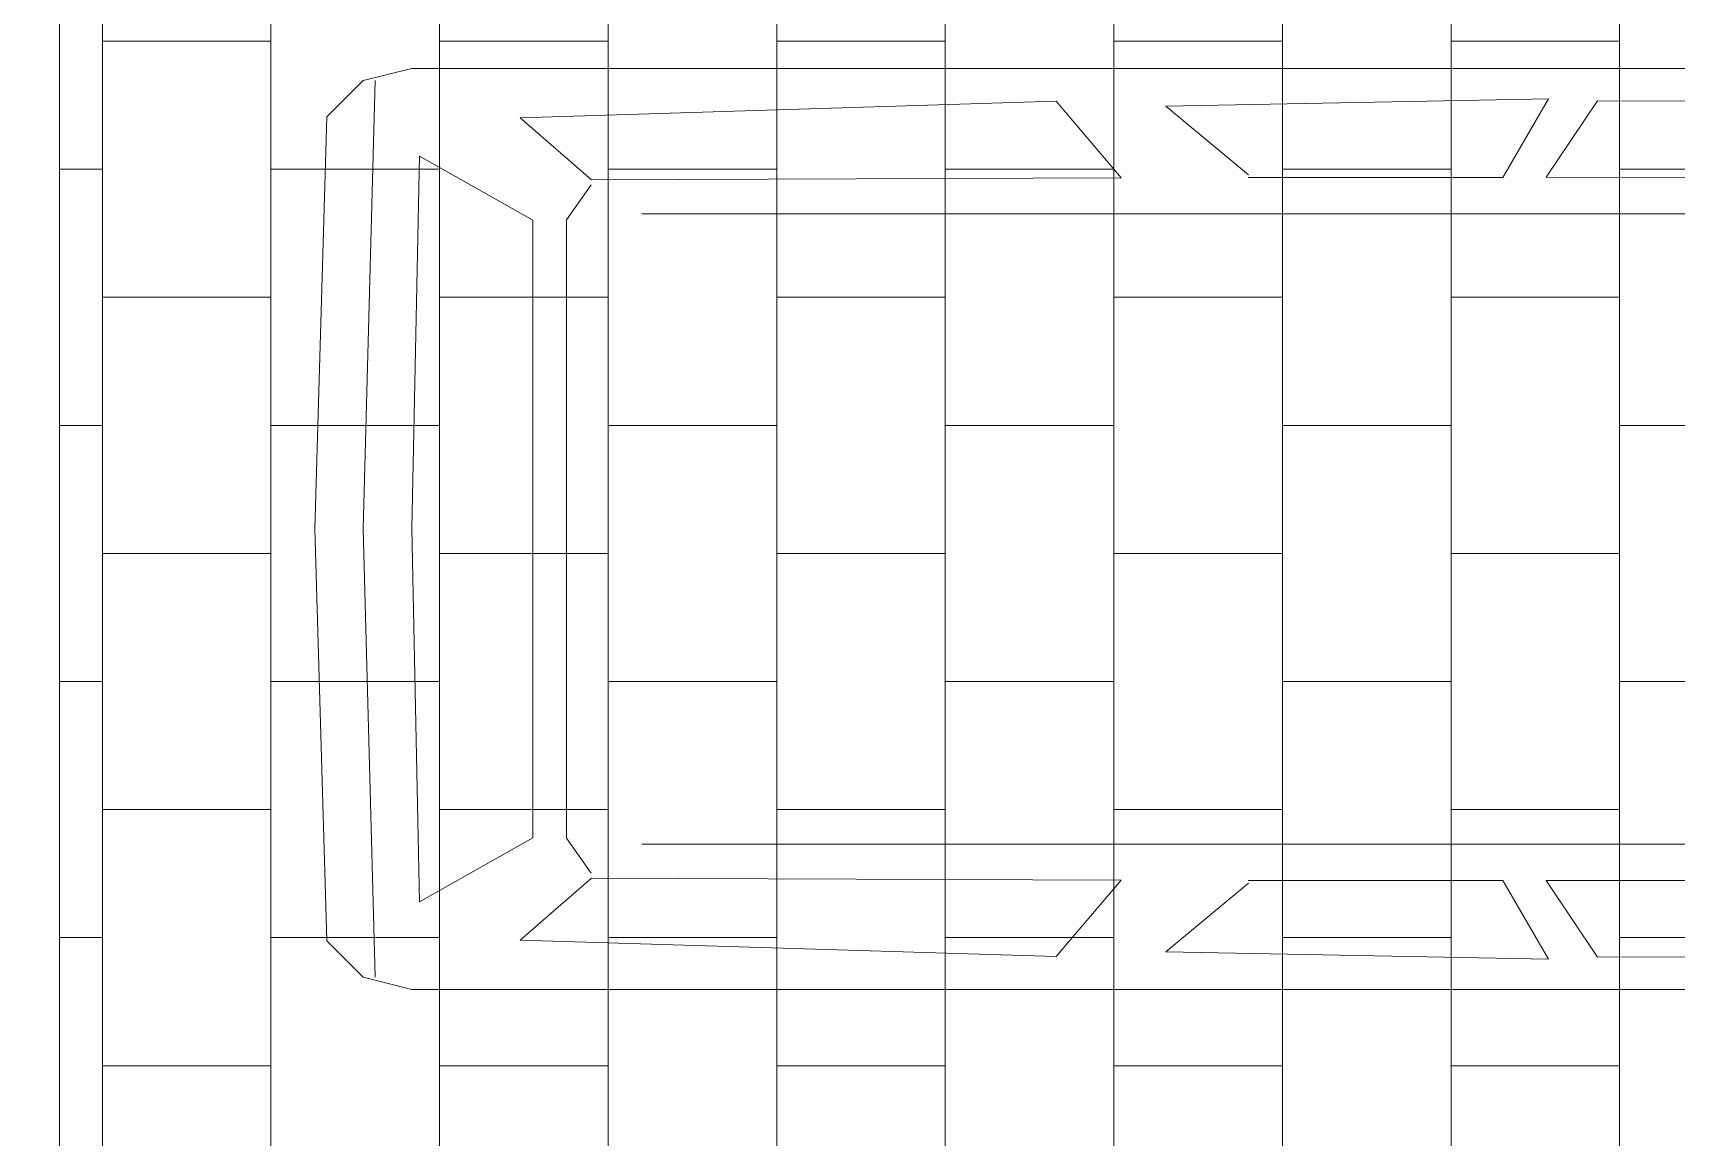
# Model space of a CAD drawing. Header units: millimetres. Extents: x 1832547 to 2001569, y -558009 to -417808.
# Drawn here: x 1887467 to 1890513, y -437812 to -435764 of the extents above; entities that cross this region are included whole.
import ezdxf

# ---------------------------------------------------------------- set-up
doc = ezdxf.new("R2010")
doc.units = ezdxf.units.MM
doc.header["$MEASUREMENT"] = 0
doc.layers.get('0').update_dxf_attribs({"linetype": 'CONTINUOUS'})
doc.layers.add('CA.thay 145', color=145, linetype='CONTINUOUS', lineweight=18)
doc.layers.add('CA.vat lieu 08', color=8, linetype='CONTINUOUS', lineweight=5)

# ---------------------------------------------------------------- blocks, each defined once
blk = doc.blocks.new('A$Cf8daba99')
at = {"layer": 'CA.thay 145', "ltscale": 20}
for p, q in [((13635.5, 9506.9), (13549.9, 9485.5)), ((17573.4, 9506.9), (13635.5, 9506.9)), ((13549.9, 9485.5), (13485.7, 9421.3)), ((13571.3, 9485.5), (13549.9, 8693.7)), ((14773.4, 9449), (13826.8, 9419.9)), ((14887.9, 9314.1), (14773.4, 9449)), ((15642.3, 9453.3), (14966.9, 9440.5)), ((14966.9, 9440.5), (15113, 9319.2)), ((15561.6, 9314.3), (15642.3, 9453.3)), ((15638.3, 9314.8), (15728.9, 9449.7)), ((15728.9, 9449.7), (16355.4, 9449.1)), ((13485.7, 9421.3), (13464.3, 8693.7)), ((13826.8, 9419.9), (13952.7, 9310.4)), ((13649.2, 9352.3), (13635.5, 8693.7)), ((13849.5, 9239.2), (13649.2, 9352.3)), ((13952.7, 9310.4), (14887.9, 9314.1)), ((15112.2, 9314.3), (15561.6, 9314.3)), ((16053.9, 9314.3), (15638.3, 9314.8)), ((13952.6, 9301.7), (13908.6, 9239.8)), ((13849.5, 8693.7), (13849.5, 9239.2)), ((13908.6, 9239.8), (13908.6, 8693.7)), ((16032.5, 9250.1), (14042.1, 9250.1)), ((13485.7, 7966), (13464.3, 8693.7)), ((13571.3, 7901.8), (13549.9, 8693.7)), ((13649.2, 8035), (13635.5, 8693.7)), ((13849.5, 8693.7), (13849.5, 8148.1)), ((13908.6, 8147.6), (13908.6, 8693.7)), ((13849.5, 8148.1), (13649.2, 8035)), ((13952.6, 8085.6), (13908.6, 8147.6)), ((16032.5, 8137.2), (14042.1, 8137.2)), ((13826.8, 7967.4), (13952.7, 8077)), ((13952.7, 8077), (14887.9, 8073.2)), ((14887.9, 8073.2), (14773.4, 7938.3)), ((14966.9, 7946.9), (15113, 8068.1)), ((15112.2, 8073), (15561.6, 8073)), ((15561.6, 8073), (15642.3, 7934)), ((16053.9, 8073), (15638.3, 8072.5)), ((15638.3, 8072.5), (15728.9, 7937.6)), ((13549.9, 7901.8), (13485.7, 7966)), ((14773.4, 7938.3), (13826.8, 7967.4)), ((15642.3, 7934), (14966.9, 7946.9)), ((15728.9, 7937.6), (16355.4, 7938.3)), ((13635.5, 7880.4), (13549.9, 7901.8)), ((17573.4, 7880.4), (13635.5, 7880.4))]:
    blk.add_line(p, q, dxfattribs=at)

msp = doc.modelspace()

# ---------------------------------------------------------------- hatches: boundary and pattern name
at = {"layer": 'CA.thay 145', "ltscale": 100}
h = msp.add_hatch(dxfattribs=at)
h.set_pattern_fill('GRASS', color=256, scale=100, pattern_type=2)
h.set_pattern_definition([(90, (1892883.23, -437123.656), (-70.7107, 70.7107), [18.75, -122.6714]), (45, (1892883.23, -437123.66), (-70.7107, 70.7107), [18.75, -81.25]), (135, (1892883.23, -437123.66), (-70.7107, -70.7107), [18.75, -81.25])])
h.paths.add_polyline_path([(1887516.2, -438855.1), (1887516.2, -439055.1), (1887516.2, -439187.3), (1898250.3, -439700.5), (1898250.3, -439305.1, 0.414214), (1897800.3, -438855.1)])
h.paths.add_polyline_path([(1887516.2, -435257.3), (1887516.2, -435307), (1887516.2, -435555.1), (1897800.3, -435555.1, 0.414214), (1898250.3, -435105.1), (1898250.3, -434546.8)])
at = {"layer": 'CA.vat lieu 08', "ltscale": 1000}
h = msp.add_hatch(dxfattribs=at)
h.set_pattern_fill('APPIANRN', color=256, scale=50, angle=90, pattern_type=2)
h.set_pattern_definition([(90, (1892908.23, -437205.12), (-312.5, 2e-14), []), (180, (1892908.23, -437205.12), (-312.5, -237.5), [312.5, -312.5])])
h.paths.add_polyline_path([(1897800.3, -438805.1, -0.414214), (1898300.3, -439305.1), (1898300.3, -435105.1, -0.414214), (1897800.3, -435605.1), (1887516.2, -435605.1), (1887516.2, -438805.1)])

# ---------------------------------------------------------------- linework, layer by layer
at = {"layer": 'CA.thay 145'}
msp.add_line((1887516.2, -438800.4), (1887516.2, -435609.8), dxfattribs=at)
at = {"layer": 'CA.vat lieu 08', "ltscale": 1000}
msp.add_lwpolyline([(1887516.2, -435605.1), (1887295.3, -435605.1), (1887295.3, -438805.1), (1887516.2, -438805.1)], close=True, dxfattribs=at)

# ---------------------------------------------------------------- block references
at = {"xscale": -1.05, "yscale": 1.05, "zscale": 1.05, "rotation": 180}
msp.add_blockref('A$Cf8daba99', (1873852, -427556.2), dxfattribs=at)

doc.saveas('drawing.dxf')
